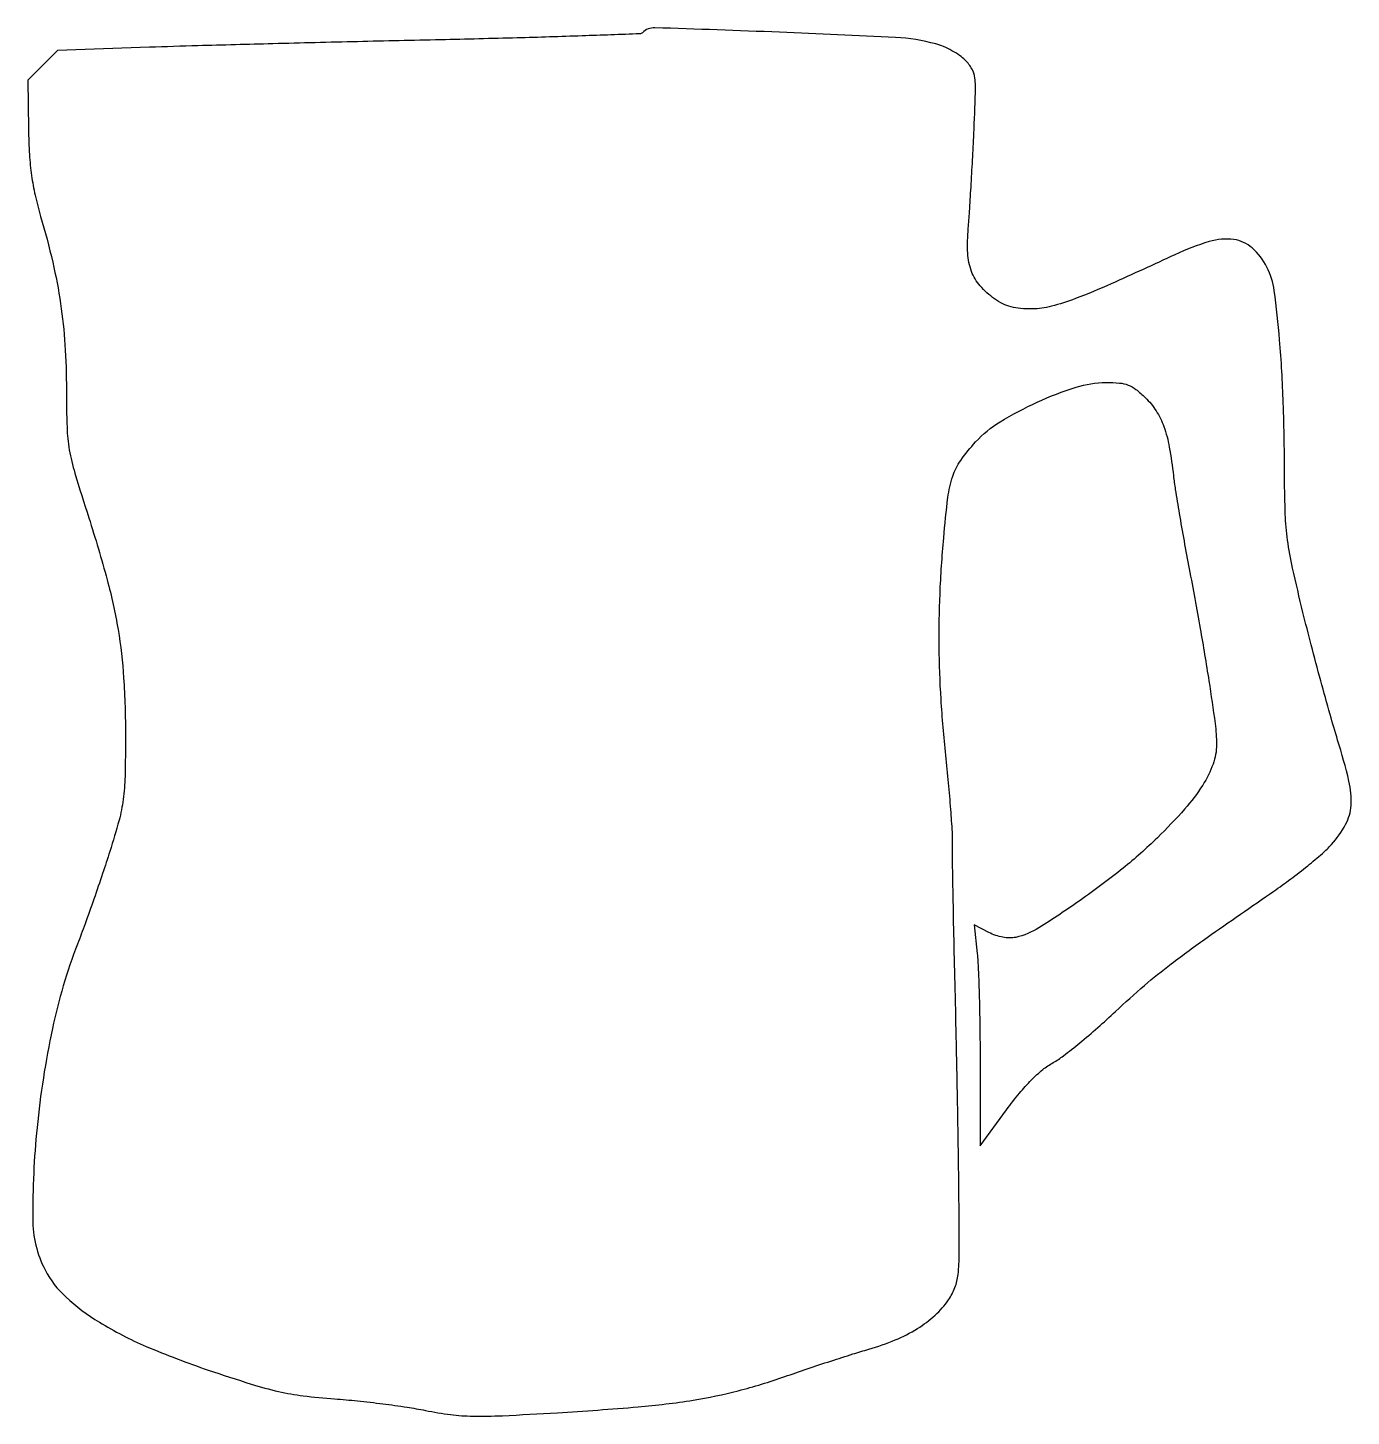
# Model space of a CAD drawing. Extents: x 0 to 292, y 0 to 305.
import ezdxf

# ---------------------------------------------------------------- set-up
doc = ezdxf.new("R2010")
doc.units = 0

msp = doc.modelspace()

# ---------------------------------------------------------------- linework, layer by layer
msp.add_lwpolyline([(135.732234, 304.398901, -0.189551), (135.150301, 304.145462, -0.000245), (122.436885, 303.692768, -0.002051), (108.157695, 303.249961, -0.001256), (91.315568, 302.839141, 0.000497), (73.056638, 302.421471, 0.000468), (54.42747, 301.959328, 0.000465), (37.917071, 301.518899, 0.001625), (27.267308, 301.19024), (7.034617, 300.5), (3.767308, 297.21987), (0.5, 293.93974), (0.666423, 283.21987, 0.011044), (0.878055, 277.595589, 0.019568), (1.335886, 272.978102, 0.021148), (2.121891, 268.664769, 0.015936), (3.33493, 264, -0.014317), (5.988314, 253.930262, -0.020365), (7.720351, 244.840331, -0.020829), (8.681444, 235.799727, -0.016066), (9, 225.88824, 0.008151), (9.135251, 217.591876, 0.03516), (9.641631, 212.687796, 0.029928), (10.859469, 207.556416, 0.004808), (13.925929, 197.729581, -0.011944), (17.971118, 184.084478, -0.02431), (20.364048, 173.163572, -0.025947), (21.594692, 162.529503, -0.01578), (21.996805, 149.878954, -0.005544), (21.89844, 140.830082, -0.028015), (21.505094, 135.795699, -0.03322), (20.576253, 131.223052, -0.009871), (18.55951, 124.378954, -0.004542), (16.975105, 119.522896, -0.0029), (15.049176, 113.905068, -0.002913), (13.096997, 108.419392, -0.005423), (11.440763, 104, 0.040217), (5.91655, 85.421637, 0.027432), (2.539908, 63.637595, 0.025628), (1.580713, 43.538207, 0.118979), (4.327454, 32.333667, 0.08869), (8.868144, 26.41205, 0.047444), (16.258962, 20.852804, 0.036987), (26.580299, 15.529943, 0.018932), (40.201197, 10.335373, 0.005434), (49.640131, 7.253281, 0.020147), (55.682733, 5.616942, 0.025391), (61.103557, 4.667447, 0.012875), (68, 3.997233, -0.008104), (73.024068, 3.557324, -0.005827), (78.61875, 2.909949, -0.005886), (83.929254, 2.169016, -0.012637), (88, 1.446445, 0.018922), (93.495915, 0.541979, 0.027062), (98.423223, 0.190759, 0.016408), (104.901418, 0.292886, 0.002922), (117, 0.95195, 0.006082), (134.777126, 2.241787, 0.018196), (146.874761, 3.712559, 0.02416), (156.781474, 5.779405, 0.020457), (167.018428, 8.888944, -0.00282), (171.927281, 10.57126, -0.002322), (177.183709, 12.312496, -0.002344), (182.025579, 13.866419, -0.006239), (185.50058, 14.916221, 0.027789), (191.340812, 16.958948, 0.040499), (196.193322, 19.442113, 0.045932), (200.085068, 22.374556, 0.058231), (203.040835, 25.765569, 0.058333), (204.467886, 28.479688, 0.066004), (205.15473, 31.33942, 0.025826), (205.395856, 35.949639, 0.002149), (205.351716, 47.927754, 0.001791), (205.247145, 56.969133, 0.000754), (205.044717, 69.122528, 0.000746), (204.789387, 82.111944, 0.000972), (204.51484, 94, -0.000783), (204.259895, 104.86103, -0.001038), (204.063927, 114.74375, -0.000736), (203.929007, 123.030975, -0.010397), (203.946777, 126, 0.022003), (203.90183, 128.609654, 0.003721), (203.559711, 133.584375, 0.004061), (203.066418, 139.427213, 0.003602), (202.459851, 145.5, -0.010906), (201.408967, 157.841519, -0.013285), (200.985046, 169.429854, -0.013315), (201.177545, 181.002274, -0.011045), (201.982063, 193.295387, -0.008679), (202.921259, 202.224391, -0.049935), (203.966407, 206.855836, -0.073754), (205.736906, 210.350167, -0.032135), (209.017655, 214.403327, -0.069203), (214.399916, 218.826527, -0.030468), (222.554804, 223.163662, -0.030357), (231.103222, 226.451633, -0.075884), (237.694458, 227.481629, -0.021771), (240.672302, 227.362459, -0.071085), (242.590003, 226.922608, -0.074838), (244.25444, 225.97669, -0.025903), (246.341474, 224.15365, -0.058678), (248.719888, 221.235211, -0.055185), (250.413533, 217.784941, -0.042125), (251.62162, 213.277423, -0.017243), (252.526609, 207, 0.012143), (252.934009, 203.954502, 0.002623), (253.793986, 198.709375, 0.002735), (254.854942, 192.6461, 0.002611), (255.998248, 186.5, -0.00355), (258.407483, 173.411926, -0.005211), (260.323981, 161.868101, -0.004851), (261.687891, 152.488213, -0.033686), (262, 147.860914, -0.088119), (261.239396, 143.57866, -0.053623), (258.957168, 138.957312, -0.039801), (254.993794, 133.693812, -0.017626), (248.995278, 127.385369, -0.024931), (241.43845, 120.683943, -0.015743), (232.011566, 113.604339, -0.01333), (222.926957, 107.574182, -0.084763), (217.822989, 105.474867, -0.059987), (216.506192, 105.341063, -0.040072), (214.996572, 105.490497, -0.037763), (213.424816, 105.898969, -0.036892), (211.919555, 106.5416), (208.693133, 108.210047), (209.346566, 101.958333, -0.016011), (209.600226, 98.447407, -0.0033), (209.808054, 92.246623, -0.003468), (209.952027, 85.037599, -0.003258), (210, 77.676197), (210, 59.645776), (215.827155, 67.572888, -0.013977), (218.657685, 71.20614, -0.022194), (221.298973, 74.132882, -0.026115), (223.764766, 76.384463, -0.045328), (226.055941, 77.94257, 0.036048), (228.342488, 79.436332, 0.008642), (231.903896, 82.246457, 0.008834), (235.889765, 85.624055, 0.008647), (239.782858, 89.164107, -0.010795), (246.142615, 94.897425, -0.0155), (252.035335, 99.672951, -0.009729), (259.950905, 105.451623, -0.001857), (274.58097, 115.621057, 0.009886), (278.322574, 118.311996, 0.00914), (282.055584, 121.218439, 0.009168), (285.28423, 123.927737, 0.029906), (287.274464, 125.882038, 0.058734), (290.40599, 130.292898, 0.110464), (291.607565, 134.471354, 0.074208), (291.132883, 139.841108, 0.016037), (288.653898, 148.854939, -0.00605), (286.98704, 154.474381, -0.002706), (284.923974, 161.904397, -0.002678), (282.826795, 169.785547, -0.003633), (281.02292, 176.925986, -0.005337), (278.742285, 186.687869, -0.020602), (277.642666, 192.812842, -0.024155), (277.138563, 198.517399, -0.009439), (276.97277, 206.425986, 0.007595), (276.686578, 222.993205, 0.012835), (275.879813, 236.855713, 0.01275), (274.691525, 247.684169, 0.084436), (273.072606, 252.857681, 0.091814), (269.848016, 257.05691, 0.150783), (265.814933, 258.92373, 0.108151), (260.421427, 258.48445, 0.034451), (252.853792, 255.587424, -0.002871), (238.821486, 249.17329, -0.014968), (230.966805, 245.916404, -0.027384), (225.679424, 244.232166, -0.059187), (221.456068, 243.65686, -0.024575), (218.882206, 243.739224, -0.044987), (216.814923, 244.096306, -0.049983), (214.995773, 244.782781, -0.039534), (213.190979, 245.864011, -0.057754), (209.992674, 248.750256, -0.091224), (208.10046, 251.911849, -0.077967), (207.28488, 255.899326, -0.032542), (207.389043, 261.401957, 0.004684), (207.661425, 265.045408, 0.001525), (207.996818, 270.430461, 0.00152), (208.333016, 276.415719, 0.001712), (208.618932, 282.169827, 0.002721), (208.986694, 291.182531, 0.037746), (208.856087, 294.436616, 0.100731), (208.203013, 296.431653, 0.067165), (206.74058, 298.350329, 0.045254), (205.493921, 299.389661, 0.024883), (203.804191, 300.436718, 0.024613), (201.96973, 301.335971, 0.035897), (200.269991, 301.927299, 0.052652), (191.402372, 303.338586, 0.003586), (165.888773, 304.498967, 0.00126), (138.469736, 305.479867, 0.207566)], format="xyb", close=True)

doc.saveas('drawing.dxf')
